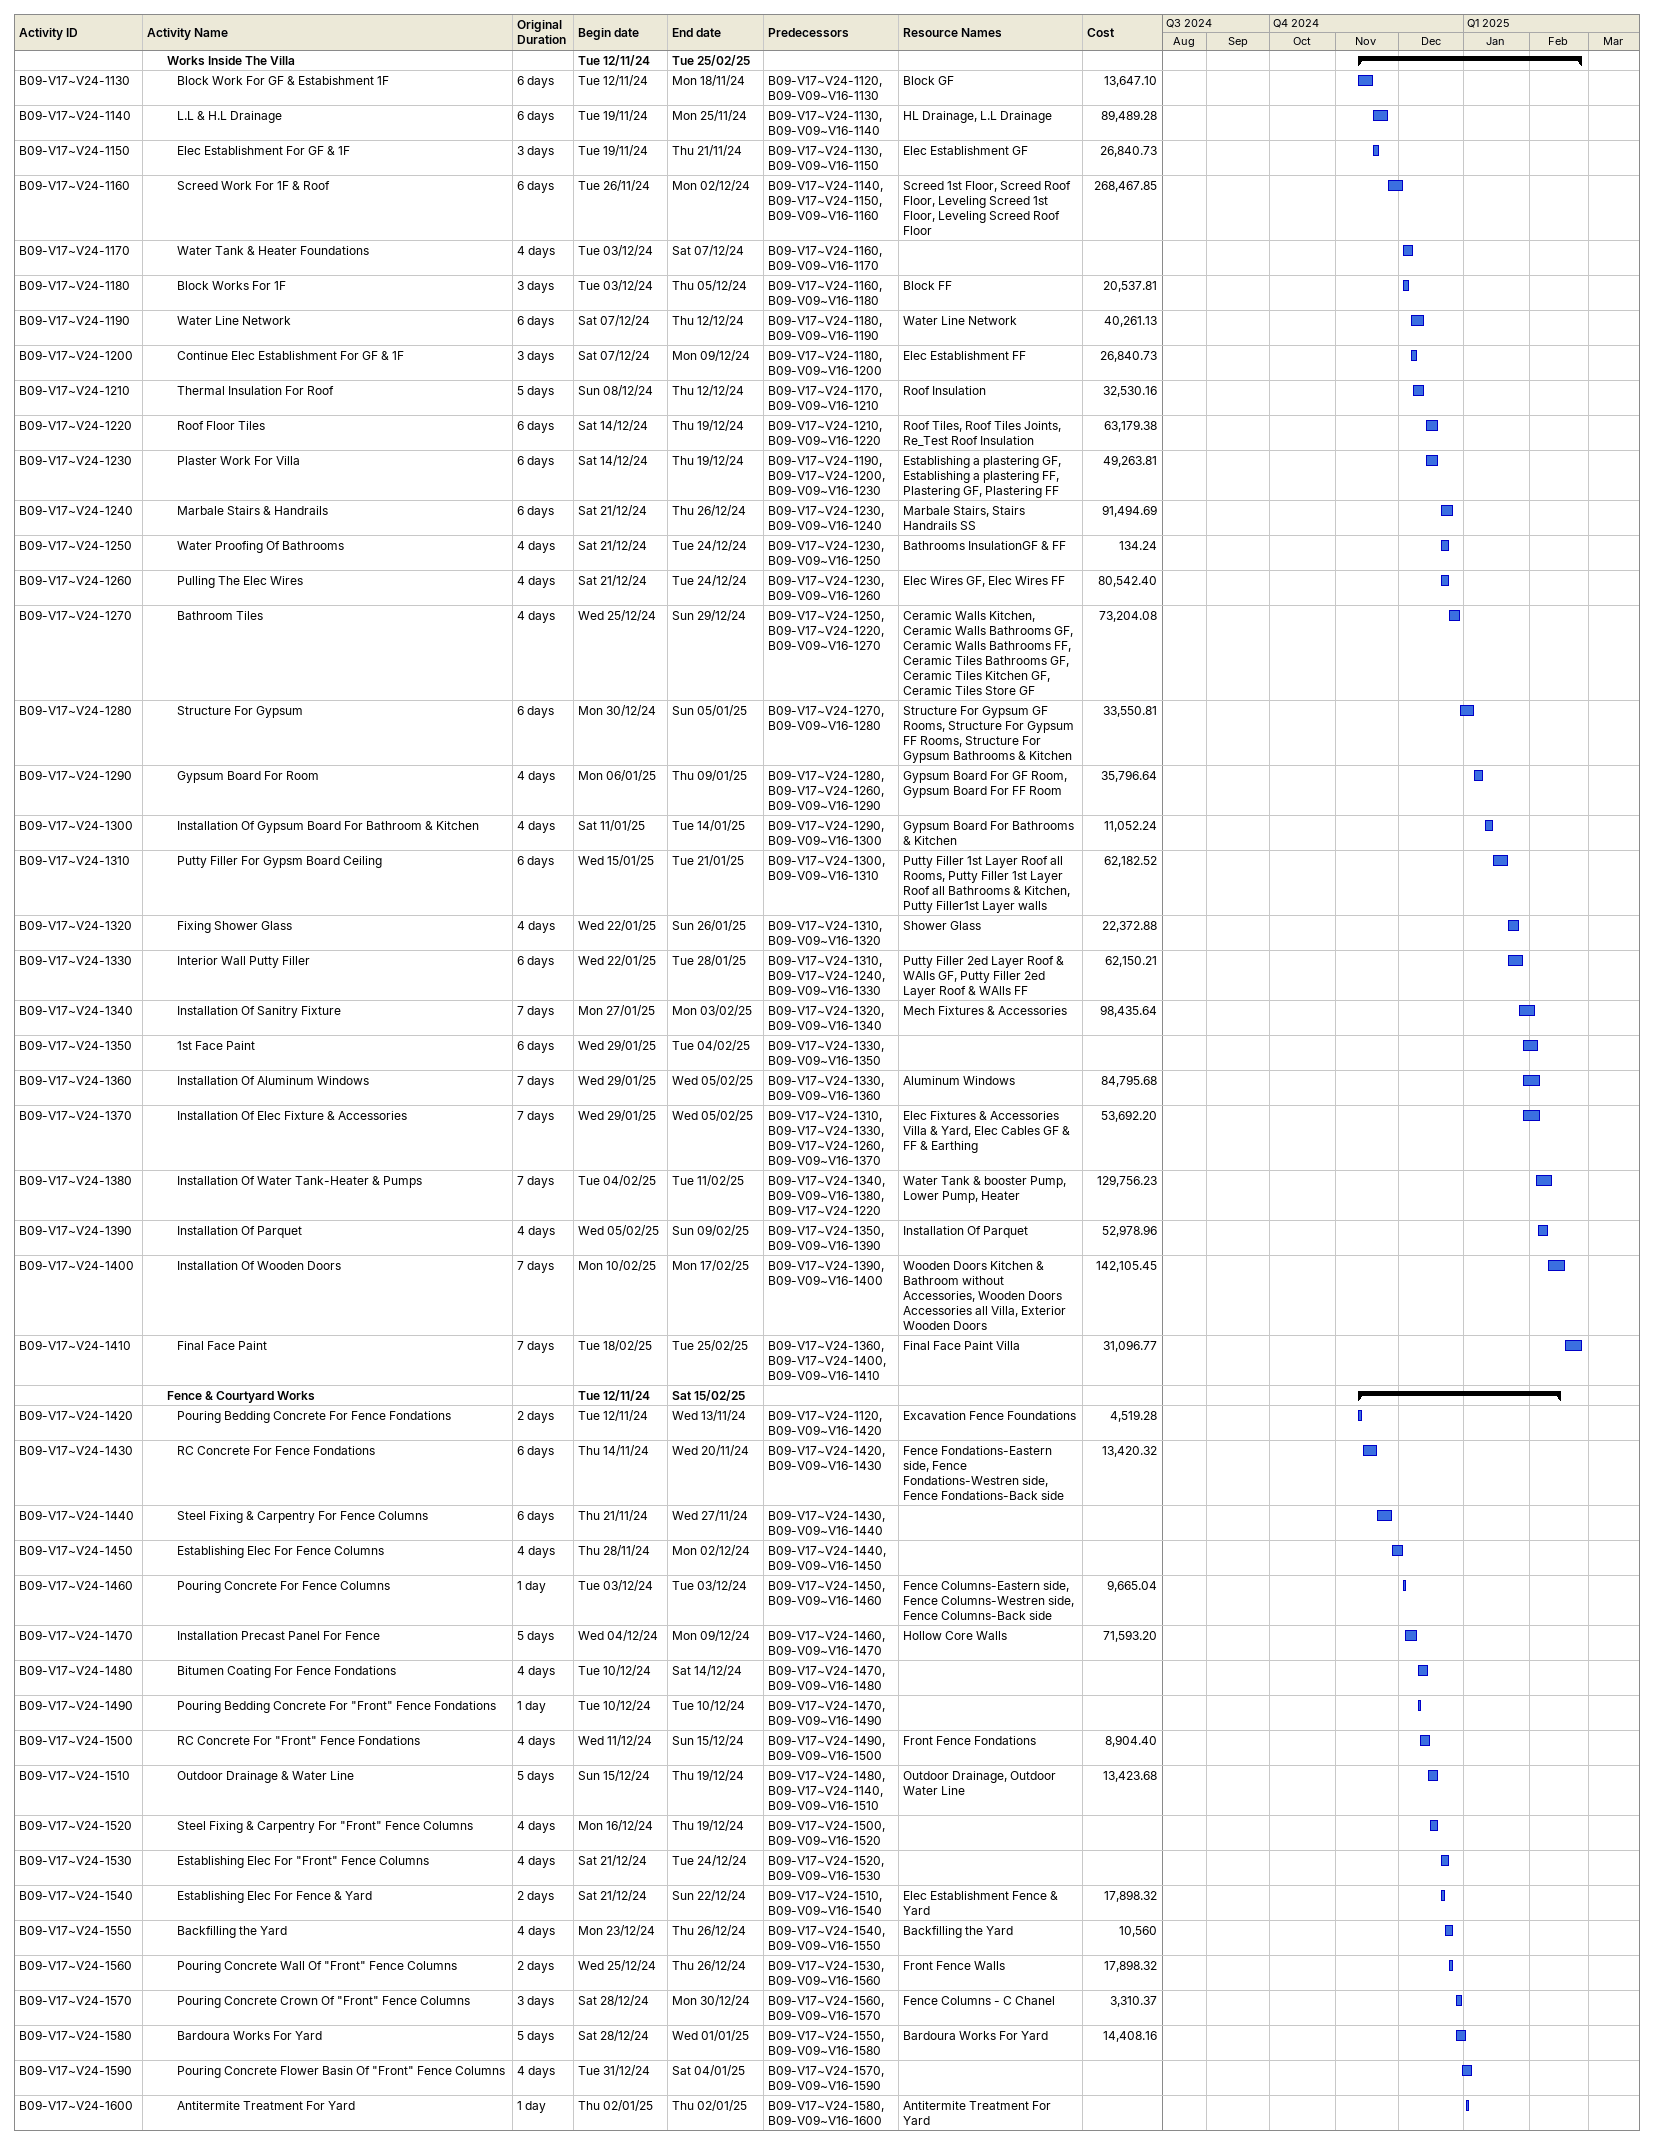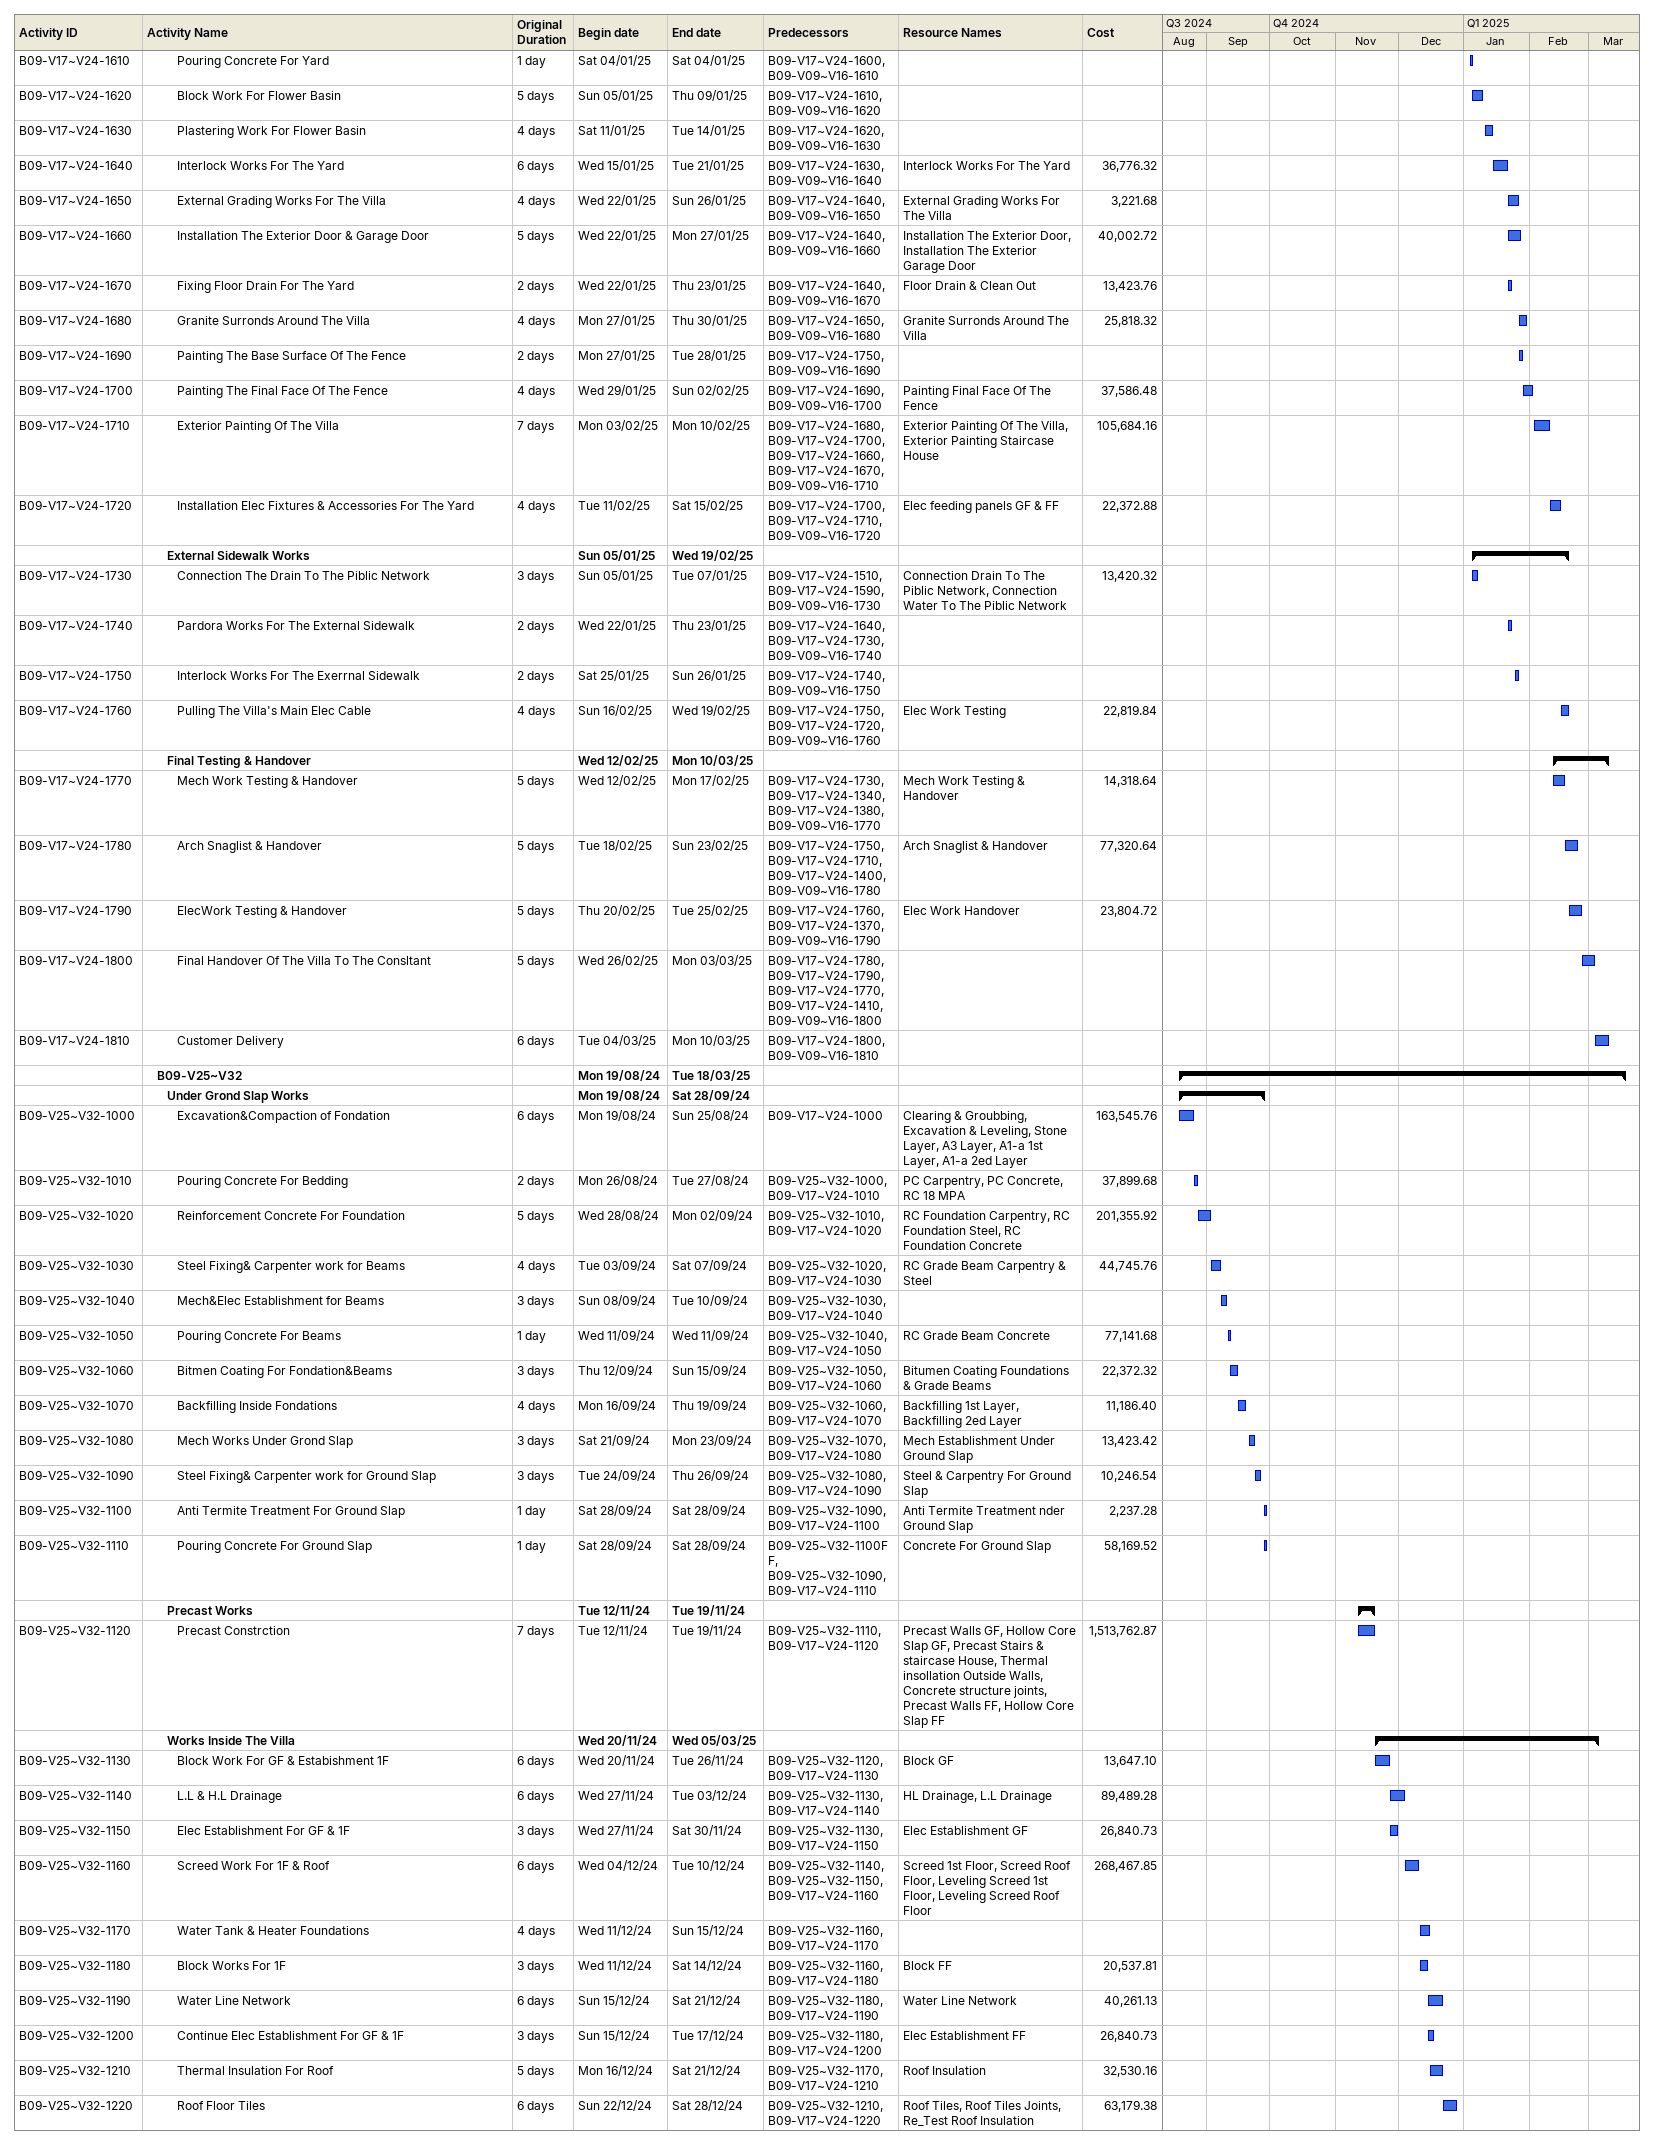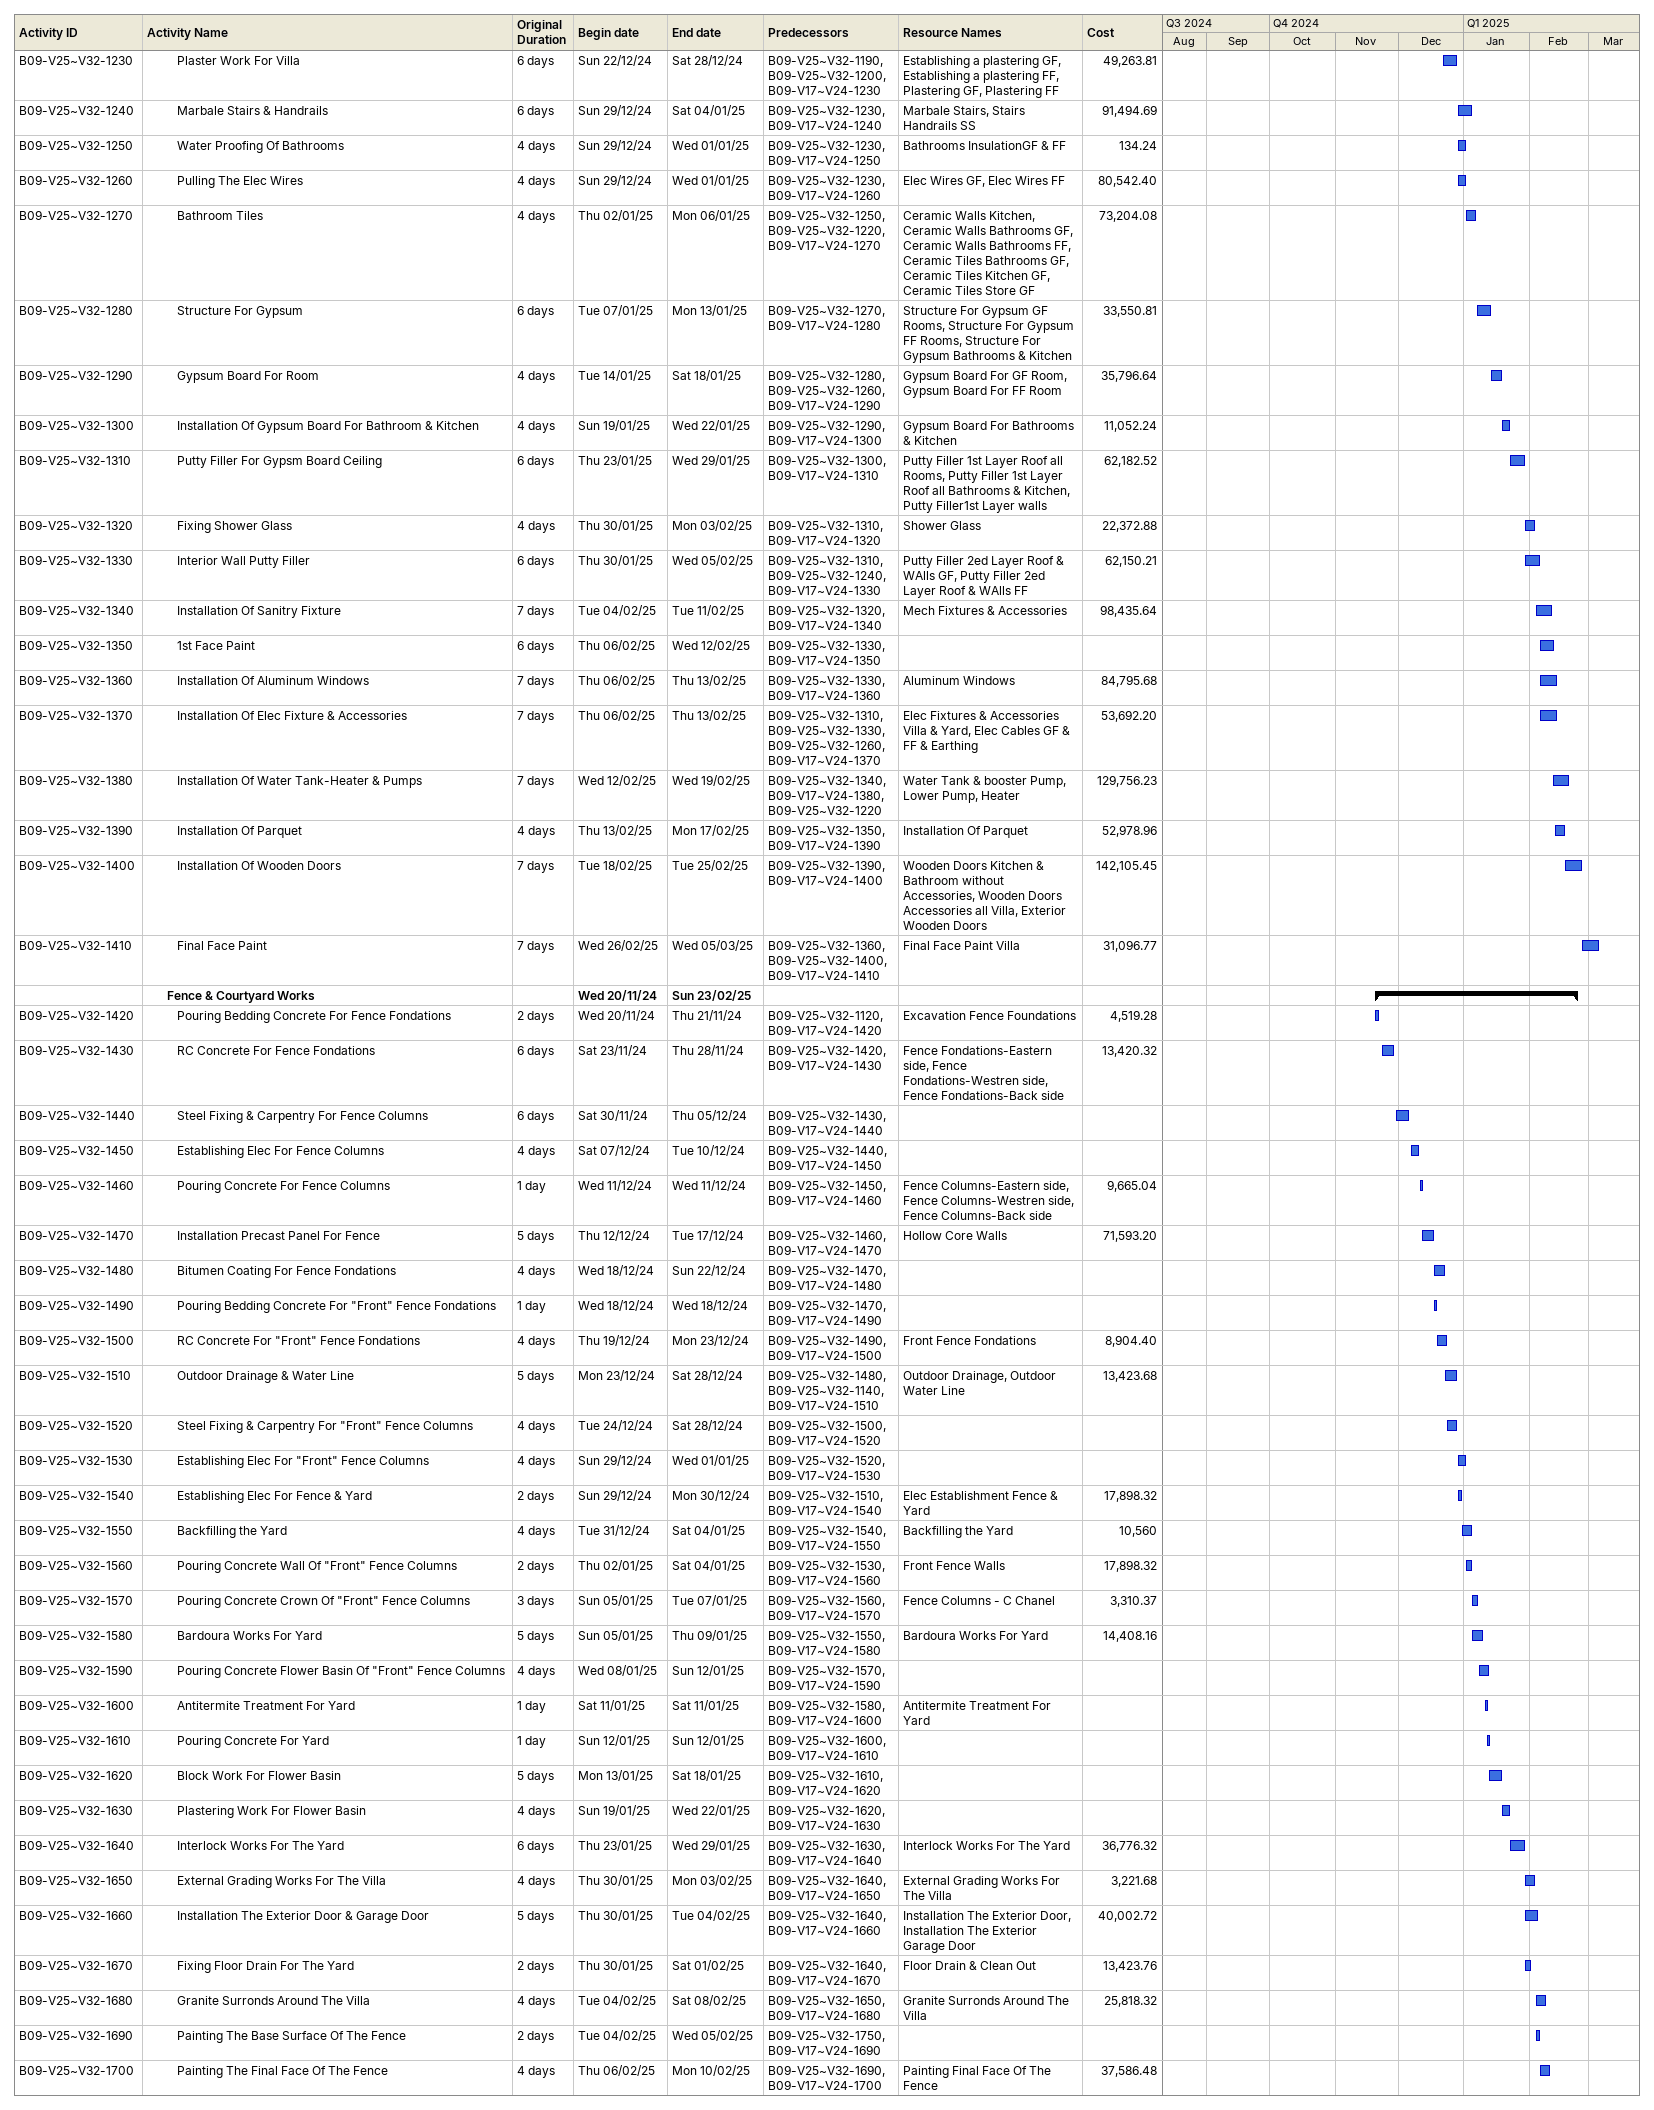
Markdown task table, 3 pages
| ID | Level | Task | Original duration | Start | Finish | Predecessors | Resources | Cost |
|---|---|---|---|---|---|---|---|---|
|  | 3 | **Works Inside The Villa** |  | 2024-11-12 | 2025-02-25 |  |  |  |
| B09-V17~V24-1130 | 4 | Block Work For GF & Estabishment 1F | 6d | 2024-11-12 | 2024-11-18 | B09-V17~V24-1120, B09-V09~V16-1130 | Block GF | 13647.10 |
| B09-V17~V24-1140 | 4 | L.L & H.L Drainage | 6d | 2024-11-19 | 2024-11-25 | B09-V17~V24-1130, B09-V09~V16-1140 | HL Drainage, L.L Drainage | 89489.28 |
| B09-V17~V24-1150 | 4 | Elec Establishment For GF & 1F | 3d | 2024-11-19 | 2024-11-21 | B09-V17~V24-1130, B09-V09~V16-1150 | Elec Establishment GF | 26840.73 |
| B09-V17~V24-1160 | 4 | Screed Work For 1F & Roof | 6d | 2024-11-26 | 2024-12-02 | B09-V17~V24-1140, B09-V17~V24-1150, B09-V09~V16-1160 | Screed 1st Floor, Screed Roof Floor, Leveling Screed 1st Floor, Leveling Screed Roof Floor | 268467.85 |
| B09-V17~V24-1170 | 4 | Water Tank & Heater Foundations | 4d | 2024-12-03 | 2024-12-07 | B09-V17~V24-1160, B09-V09~V16-1170 |  |  |
| B09-V17~V24-1180 | 4 | Block Works For 1F | 3d | 2024-12-03 | 2024-12-05 | B09-V17~V24-1160, B09-V09~V16-1180 | Block FF | 20537.81 |
| B09-V17~V24-1190 | 4 | Water Line Network | 6d | 2024-12-07 | 2024-12-12 | B09-V17~V24-1180, B09-V09~V16-1190 | Water Line Network | 40261.13 |
| B09-V17~V24-1200 | 4 | Continue Elec Establishment For GF & 1F | 3d | 2024-12-07 | 2024-12-09 | B09-V17~V24-1180, B09-V09~V16-1200 | Elec Establishment FF | 26840.73 |
| B09-V17~V24-1210 | 4 | Thermal Insulation For Roof | 5d | 2024-12-08 | 2024-12-12 | B09-V17~V24-1170, B09-V09~V16-1210 | Roof Insulation | 32530.16 |
| B09-V17~V24-1220 | 4 | Roof Floor Tiles | 6d | 2024-12-14 | 2024-12-19 | B09-V17~V24-1210, B09-V09~V16-1220 | Roof Tiles, Roof Tiles Joints, Re_Test Roof Insulation | 63179.38 |
| B09-V17~V24-1230 | 4 | Plaster Work For Villa | 6d | 2024-12-14 | 2024-12-19 | B09-V17~V24-1190, B09-V17~V24-1200, B09-V09~V16-1230 | Establishing a plastering GF, Establishing a plastering FF, Plastering GF, Plastering FF | 49263.81 |
| B09-V17~V24-1240 | 4 | Marbale Stairs & Handrails | 6d | 2024-12-21 | 2024-12-26 | B09-V17~V24-1230, B09-V09~V16-1240 | Marbale Stairs, Stairs Handrails SS | 91494.69 |
| B09-V17~V24-1250 | 4 | Water Proofing Of Bathrooms | 4d | 2024-12-21 | 2024-12-24 | B09-V17~V24-1230, B09-V09~V16-1250 | Bathrooms InsulationGF & FF | 134.24 |
| B09-V17~V24-1260 | 4 | Pulling The Elec Wires | 4d | 2024-12-21 | 2024-12-24 | B09-V17~V24-1230, B09-V09~V16-1260 | Elec Wires GF, Elec Wires FF | 80542.40 |
| B09-V17~V24-1270 | 4 | Bathroom Tiles | 4d | 2024-12-25 | 2024-12-29 | B09-V17~V24-1250, B09-V17~V24-1220, B09-V09~V16-1270 | Ceramic Walls Kitchen, Ceramic Walls Bathrooms GF, Ceramic Walls Bathrooms FF, Ceramic Tiles Bathrooms GF, Ceramic Tiles Kitchen GF, Ceramic Tiles Store GF | 73204.08 |
| B09-V17~V24-1280 | 4 | Structure For Gypsum | 6d | 2024-12-30 | 2025-01-05 | B09-V17~V24-1270, B09-V09~V16-1280 | Structure For Gypsum GF Rooms, Structure For Gypsum FF Rooms, Structure For Gypsum Bathrooms & Kitchen | 33550.81 |
| B09-V17~V24-1290 | 4 | Gypsum Board For Room | 4d | 2025-01-06 | 2025-01-09 | B09-V17~V24-1280, B09-V17~V24-1260, B09-V09~V16-1290 | Gypsum Board For GF Room, Gypsum Board For FF Room | 35796.64 |
| B09-V17~V24-1300 | 4 | Installation Of Gypsum Board For Bathroom & Kitchen | 4d | 2025-01-11 | 2025-01-14 | B09-V17~V24-1290, B09-V09~V16-1300 | Gypsum Board For Bathrooms & Kitchen | 11052.24 |
| B09-V17~V24-1310 | 4 | Putty Filler For Gypsm Board Ceiling | 6d | 2025-01-15 | 2025-01-21 | B09-V17~V24-1300, B09-V09~V16-1310 | Putty Filler 1st Layer Roof all Rooms, Putty Filler 1st Layer Roof all Bathrooms & Kitchen, Putty Filler1st Layer walls | 62182.52 |
| B09-V17~V24-1320 | 4 | Fixing Shower Glass | 4d | 2025-01-22 | 2025-01-26 | B09-V17~V24-1310, B09-V09~V16-1320 | Shower Glass | 22372.88 |
| B09-V17~V24-1330 | 4 | Interior Wall Putty Filler | 6d | 2025-01-22 | 2025-01-28 | B09-V17~V24-1310, B09-V17~V24-1240, B09-V09~V16-1330 | Putty Filler 2ed Layer Roof & WAlls GF, Putty Filler 2ed Layer Roof & WAlls FF | 62150.21 |
| B09-V17~V24-1340 | 4 | Installation Of Sanitry Fixture | 7d | 2025-01-27 | 2025-02-03 | B09-V17~V24-1320, B09-V09~V16-1340 | Mech Fixtures & Accessories | 98435.64 |
| B09-V17~V24-1350 | 4 | 1st Face Paint | 6d | 2025-01-29 | 2025-02-04 | B09-V17~V24-1330, B09-V09~V16-1350 |  |  |
| B09-V17~V24-1360 | 4 | Installation Of Aluminum Windows | 7d | 2025-01-29 | 2025-02-05 | B09-V17~V24-1330, B09-V09~V16-1360 | Aluminum Windows | 84795.68 |
| B09-V17~V24-1370 | 4 | Installation Of Elec Fixture & Accessories | 7d | 2025-01-29 | 2025-02-05 | B09-V17~V24-1310, B09-V17~V24-1330, B09-V17~V24-1260, B09-V09~V16-1370 | Elec Fixtures & Accessories Villa & Yard, Elec Cables GF & FF & Earthing | 53692.20 |
| B09-V17~V24-1380 | 4 | Installation Of Water Tank-Heater & Pumps | 7d | 2025-02-04 | 2025-02-11 | B09-V17~V24-1340, B09-V09~V16-1380, B09-V17~V24-1220 | Water Tank & booster Pump, Lower Pump, Heater | 129756.23 |
| B09-V17~V24-1390 | 4 | Installation Of Parquet | 4d | 2025-02-05 | 2025-02-09 | B09-V17~V24-1350, B09-V09~V16-1390 | Installation Of Parquet | 52978.96 |
| B09-V17~V24-1400 | 4 | Installation Of Wooden Doors | 7d | 2025-02-10 | 2025-02-17 | B09-V17~V24-1390, B09-V09~V16-1400 | Wooden Doors Kitchen & Bathroom without Accessories, Wooden Doors Accessories all Villa, Exterior Wooden Doors | 142105.45 |
| B09-V17~V24-1410 | 4 | Final Face Paint | 7d | 2025-02-18 | 2025-02-25 | B09-V17~V24-1360, B09-V17~V24-1400, B09-V09~V16-1410 | Final Face Paint Villa | 31096.77 |
|  | 3 | **Fence & Courtyard Works** |  | 2024-11-12 | 2025-02-15 |  |  |  |
| B09-V17~V24-1420 | 4 | Pouring Bedding Concrete For Fence Fondations | 2d | 2024-11-12 | 2024-11-13 | B09-V17~V24-1120, B09-V09~V16-1420 | Excavation Fence Foundations | 4519.28 |
| B09-V17~V24-1430 | 4 | RC Concrete For Fence Fondations | 6d | 2024-11-14 | 2024-11-20 | B09-V17~V24-1420, B09-V09~V16-1430 | Fence Fondations-Eastern side, Fence Fondations-Westren side, Fence Fondations-Back side | 13420.32 |
| B09-V17~V24-1440 | 4 | Steel Fixing & Carpentry For Fence Columns | 6d | 2024-11-21 | 2024-11-27 | B09-V17~V24-1430, B09-V09~V16-1440 |  |  |
| B09-V17~V24-1450 | 4 | Establishing Elec For Fence Columns | 4d | 2024-11-28 | 2024-12-02 | B09-V17~V24-1440, B09-V09~V16-1450 |  |  |
| B09-V17~V24-1460 | 4 | Pouring Concrete For Fence Columns | 1d | 2024-12-03 | 2024-12-03 | B09-V17~V24-1450, B09-V09~V16-1460 | Fence Columns-Eastern side, Fence Columns-Westren side, Fence Columns-Back side | 9665.04 |
| B09-V17~V24-1470 | 4 | Installation Precast Panel For Fence | 5d | 2024-12-04 | 2024-12-09 | B09-V17~V24-1460, B09-V09~V16-1470 | Hollow Core Walls | 71593.20 |
| B09-V17~V24-1480 | 4 | Bitumen Coating For Fence Fondations | 4d | 2024-12-10 | 2024-12-14 | B09-V17~V24-1470, B09-V09~V16-1480 |  |  |
| B09-V17~V24-1490 | 4 | Pouring Bedding Concrete For "Front" Fence Fondations | 1d | 2024-12-10 | 2024-12-10 | B09-V17~V24-1470, B09-V09~V16-1490 |  |  |
| B09-V17~V24-1500 | 4 | RC Concrete For "Front" Fence Fondations | 4d | 2024-12-11 | 2024-12-15 | B09-V17~V24-1490, B09-V09~V16-1500 | Front Fence Fondations | 8904.40 |
| B09-V17~V24-1510 | 4 | Outdoor Drainage & Water Line | 5d | 2024-12-15 | 2024-12-19 | B09-V17~V24-1480, B09-V17~V24-1140, B09-V09~V16-1510 | Outdoor Drainage, Outdoor Water Line | 13423.68 |
| B09-V17~V24-1520 | 4 | Steel Fixing & Carpentry For "Front" Fence Columns | 4d | 2024-12-16 | 2024-12-19 | B09-V17~V24-1500, B09-V09~V16-1520 |  |  |
| B09-V17~V24-1530 | 4 | Establishing Elec For "Front" Fence Columns | 4d | 2024-12-21 | 2024-12-24 | B09-V17~V24-1520, B09-V09~V16-1530 |  |  |
| B09-V17~V24-1540 | 4 | Establishing Elec For Fence & Yard | 2d | 2024-12-21 | 2024-12-22 | B09-V17~V24-1510, B09-V09~V16-1540 | Elec Establishment Fence & Yard | 17898.32 |
| B09-V17~V24-1550 | 4 | Backfilling the Yard | 4d | 2024-12-23 | 2024-12-26 | B09-V17~V24-1540, B09-V09~V16-1550 | Backfilling the Yard | 10560 |
| B09-V17~V24-1560 | 4 | Pouring Concrete Wall Of "Front" Fence Columns | 2d | 2024-12-25 | 2024-12-26 | B09-V17~V24-1530, B09-V09~V16-1560 | Front Fence Walls | 17898.32 |
| B09-V17~V24-1570 | 4 | Pouring Concrete Crown Of "Front" Fence Columns | 3d | 2024-12-28 | 2024-12-30 | B09-V17~V24-1560, B09-V09~V16-1570 | Fence Columns - C Chanel | 3310.37 |
| B09-V17~V24-1580 | 4 | Bardoura Works For Yard | 5d | 2024-12-28 | 2025-01-01 | B09-V17~V24-1550, B09-V09~V16-1580 | Bardoura Works For Yard | 14408.16 |
| B09-V17~V24-1590 | 4 | Pouring Concrete Flower Basin Of "Front" Fence Columns | 4d | 2024-12-31 | 2025-01-04 | B09-V17~V24-1570, B09-V09~V16-1590 |  |  |
| B09-V17~V24-1600 | 4 | Antitermite Treatment For Yard | 1d | 2025-01-02 | 2025-01-02 | B09-V17~V24-1580, B09-V09~V16-1600 | Antitermite Treatment For Yard |  |
| B09-V17~V24-1610 | 4 | Pouring Concrete For Yard | 1d | 2025-01-04 | 2025-01-04 | B09-V17~V24-1600, B09-V09~V16-1610 |  |  |
| B09-V17~V24-1620 | 4 | Block Work For Flower Basin | 5d | 2025-01-05 | 2025-01-09 | B09-V17~V24-1610, B09-V09~V16-1620 |  |  |
| B09-V17~V24-1630 | 4 | Plastering Work For Flower Basin | 4d | 2025-01-11 | 2025-01-14 | B09-V17~V24-1620, B09-V09~V16-1630 |  |  |
| B09-V17~V24-1640 | 4 | Interlock Works For The Yard | 6d | 2025-01-15 | 2025-01-21 | B09-V17~V24-1630, B09-V09~V16-1640 | Interlock Works For The Yard | 36776.32 |
| B09-V17~V24-1650 | 4 | External Grading Works For The Villa | 4d | 2025-01-22 | 2025-01-26 | B09-V17~V24-1640, B09-V09~V16-1650 | External Grading Works For The Villa | 3221.68 |
| B09-V17~V24-1660 | 4 | Installation The Exterior Door & Garage Door | 5d | 2025-01-22 | 2025-01-27 | B09-V17~V24-1640, B09-V09~V16-1660 | Installation The Exterior Door, Installation The Exterior Garage Door | 40002.72 |
| B09-V17~V24-1670 | 4 | Fixing Floor Drain For The Yard | 2d | 2025-01-22 | 2025-01-23 | B09-V17~V24-1640, B09-V09~V16-1670 | Floor Drain & Clean Out | 13423.76 |
| B09-V17~V24-1680 | 4 | Granite Surronds Around The Villa | 4d | 2025-01-27 | 2025-01-30 | B09-V17~V24-1650, B09-V09~V16-1680 | Granite Surronds Around The Villa | 25818.32 |
| B09-V17~V24-1690 | 4 | Painting The Base Surface Of The Fence | 2d | 2025-01-27 | 2025-01-28 | B09-V17~V24-1750, B09-V09~V16-1690 |  |  |
| B09-V17~V24-1700 | 4 | Painting The Final Face Of The Fence | 4d | 2025-01-29 | 2025-02-02 | B09-V17~V24-1690, B09-V09~V16-1700 | Painting Final Face Of The Fence | 37586.48 |
| B09-V17~V24-1710 | 4 | Exterior Painting Of The Villa | 7d | 2025-02-03 | 2025-02-10 | B09-V17~V24-1680, B09-V17~V24-1700, B09-V17~V24-1660, B09-V17~V24-1670, B09-V09~V16-1710 | Exterior Painting Of The Villa, Exterior Painting Staircase House | 105684.16 |
| B09-V17~V24-1720 | 4 | Installation Elec Fixtures & Accessories For The Yard | 4d | 2025-02-11 | 2025-02-15 | B09-V17~V24-1700, B09-V17~V24-1710, B09-V09~V16-1720 | Elec feeding panels GF & FF | 22372.88 |
|  | 3 | **External Sidewalk Works** |  | 2025-01-05 | 2025-02-19 |  |  |  |
| B09-V17~V24-1730 | 4 | Connection The Drain To The Piblic Network | 3d | 2025-01-05 | 2025-01-07 | B09-V17~V24-1510, B09-V17~V24-1590, B09-V09~V16-1730 | Connection Drain To The Piblic Network, Connection Water To The Piblic Network | 13420.32 |
| B09-V17~V24-1740 | 4 | Pardora Works For The External Sidewalk | 2d | 2025-01-22 | 2025-01-23 | B09-V17~V24-1640, B09-V17~V24-1730, B09-V09~V16-1740 |  |  |
| B09-V17~V24-1750 | 4 | Interlock Works For The Exerrnal Sidewalk | 2d | 2025-01-25 | 2025-01-26 | B09-V17~V24-1740, B09-V09~V16-1750 |  |  |
| B09-V17~V24-1760 | 4 | Pulling The Villa's Main Elec Cable | 4d | 2025-02-16 | 2025-02-19 | B09-V17~V24-1750, B09-V17~V24-1720, B09-V09~V16-1760 | Elec Work Testing | 22819.84 |
|  | 3 | **Final Testing & Handover** |  | 2025-02-12 | 2025-03-10 |  |  |  |
| B09-V17~V24-1770 | 4 | Mech Work Testing & Handover | 5d | 2025-02-12 | 2025-02-17 | B09-V17~V24-1730, B09-V17~V24-1340, B09-V17~V24-1380, B09-V09~V16-1770 | Mech Work Testing & Handover | 14318.64 |
| B09-V17~V24-1780 | 4 | Arch Snaglist & Handover | 5d | 2025-02-18 | 2025-02-23 | B09-V17~V24-1750, B09-V17~V24-1710, B09-V17~V24-1400, B09-V09~V16-1780 | Arch Snaglist & Handover | 77320.64 |
| B09-V17~V24-1790 | 4 | ElecWork Testing & Handover | 5d | 2025-02-20 | 2025-02-25 | B09-V17~V24-1760, B09-V17~V24-1370, B09-V09~V16-1790 | Elec Work Handover | 23804.72 |
| B09-V17~V24-1800 | 4 | Final Handover Of The Villa To The Consltant | 5d | 2025-02-26 | 2025-03-03 | B09-V17~V24-1780, B09-V17~V24-1790, B09-V17~V24-1770, B09-V17~V24-1410, B09-V09~V16-1800 |  |  |
| B09-V17~V24-1810 | 4 | Customer Delivery | 6d | 2025-03-04 | 2025-03-10 | B09-V17~V24-1800, B09-V09~V16-1810 |  |  |
|  | 2 | **B09-V25~V32** |  | 2024-08-19 | 2025-03-18 |  |  |  |
|  | 3 | **Under Grond Slap Works** |  | 2024-08-19 | 2024-09-28 |  |  |  |
| B09-V25~V32-1000 | 4 | Excavation&Compaction of Fondation | 6d | 2024-08-19 | 2024-08-25 | B09-V17~V24-1000 | Clearing & Groubbing, Excavation & Leveling, Stone Layer, A3 Layer, A1-a 1st Layer, A1-a 2ed Layer | 163545.76 |
| B09-V25~V32-1010 | 4 | Pouring Concrete For Bedding | 2d | 2024-08-26 | 2024-08-27 | B09-V25~V32-1000, B09-V17~V24-1010 | PC Carpentry, PC Concrete, RC 18 MPA | 37899.68 |
| B09-V25~V32-1020 | 4 | Reinforcement Concrete For Foundation | 5d | 2024-08-28 | 2024-09-02 | B09-V25~V32-1010, B09-V17~V24-1020 | RC Foundation Carpentry, RC Foundation Steel, RC Foundation Concrete | 201355.92 |
| B09-V25~V32-1030 | 4 | Steel Fixing& Carpenter work for Beams | 4d | 2024-09-03 | 2024-09-07 | B09-V25~V32-1020, B09-V17~V24-1030 | RC Grade Beam Carpentry & Steel | 44745.76 |
| B09-V25~V32-1040 | 4 | Mech&Elec Establishment for Beams | 3d | 2024-09-08 | 2024-09-10 | B09-V25~V32-1030, B09-V17~V24-1040 |  |  |
| B09-V25~V32-1050 | 4 | Pouring Concrete For Beams | 1d | 2024-09-11 | 2024-09-11 | B09-V25~V32-1040, B09-V17~V24-1050 | RC Grade Beam Concrete | 77141.68 |
| B09-V25~V32-1060 | 4 | Bitmen Coating For Fondation&Beams | 3d | 2024-09-12 | 2024-09-15 | B09-V25~V32-1050, B09-V17~V24-1060 | Bitumen Coating Foundations & Grade Beams | 22372.32 |
| B09-V25~V32-1070 | 4 | Backfilling Inside Fondations | 4d | 2024-09-16 | 2024-09-19 | B09-V25~V32-1060, B09-V17~V24-1070 | Backfilling 1st Layer, Backfilling 2ed Layer | 11186.40 |
| B09-V25~V32-1080 | 4 | Mech Works Under Grond Slap | 3d | 2024-09-21 | 2024-09-23 | B09-V25~V32-1070, B09-V17~V24-1080 | Mech Establishment Under Ground Slap | 13423.42 |
| B09-V25~V32-1090 | 4 | Steel Fixing& Carpenter work for Ground Slap | 3d | 2024-09-24 | 2024-09-26 | B09-V25~V32-1080, B09-V17~V24-1090 | Steel & Carpentry For Ground Slap | 10246.54 |
| B09-V25~V32-1100 | 4 | Anti Termite Treatment For Ground Slap | 1d | 2024-09-28 | 2024-09-28 | B09-V25~V32-1090, B09-V17~V24-1100 | Anti Termite Treatment nder Ground Slap | 2237.28 |
| B09-V25~V32-1110 | 4 | Pouring Concrete For Ground Slap | 1d | 2024-09-28 | 2024-09-28 | B09-V25~V32-1100FF, B09-V25~V32-1090, B09-V17~V24-1110 | Concrete For Ground Slap | 58169.52 |
|  | 3 | **Precast Works** |  | 2024-11-12 | 2024-11-19 |  |  |  |
| B09-V25~V32-1120 | 4 | Precast Constrction | 7d | 2024-11-12 | 2024-11-19 | B09-V25~V32-1110, B09-V17~V24-1120 | Precast Walls GF, Hollow Core Slap GF, Precast Stairs & staircase House, Thermal insollation Outside Walls, Concrete structure joints, Precast Walls FF, Hollow Core Slap FF | 1513762.87 |
|  | 3 | **Works Inside The Villa** |  | 2024-11-20 | 2025-03-05 |  |  |  |
| B09-V25~V32-1130 | 4 | Block Work For GF & Estabishment 1F | 6d | 2024-11-20 | 2024-11-26 | B09-V25~V32-1120, B09-V17~V24-1130 | Block GF | 13647.10 |
| B09-V25~V32-1140 | 4 | L.L & H.L Drainage | 6d | 2024-11-27 | 2024-12-03 | B09-V25~V32-1130, B09-V17~V24-1140 | HL Drainage, L.L Drainage | 89489.28 |
| B09-V25~V32-1150 | 4 | Elec Establishment For GF & 1F | 3d | 2024-11-27 | 2024-11-30 | B09-V25~V32-1130, B09-V17~V24-1150 | Elec Establishment GF | 26840.73 |
| B09-V25~V32-1160 | 4 | Screed Work For 1F & Roof | 6d | 2024-12-04 | 2024-12-10 | B09-V25~V32-1140, B09-V25~V32-1150, B09-V17~V24-1160 | Screed 1st Floor, Screed Roof Floor, Leveling Screed 1st Floor, Leveling Screed Roof Floor | 268467.85 |
| B09-V25~V32-1170 | 4 | Water Tank & Heater Foundations | 4d | 2024-12-11 | 2024-12-15 | B09-V25~V32-1160, B09-V17~V24-1170 |  |  |
| B09-V25~V32-1180 | 4 | Block Works For 1F | 3d | 2024-12-11 | 2024-12-14 | B09-V25~V32-1160, B09-V17~V24-1180 | Block FF | 20537.81 |
| B09-V25~V32-1190 | 4 | Water Line Network | 6d | 2024-12-15 | 2024-12-21 | B09-V25~V32-1180, B09-V17~V24-1190 | Water Line Network | 40261.13 |
| B09-V25~V32-1200 | 4 | Continue Elec Establishment For GF & 1F | 3d | 2024-12-15 | 2024-12-17 | B09-V25~V32-1180, B09-V17~V24-1200 | Elec Establishment FF | 26840.73 |
| B09-V25~V32-1210 | 4 | Thermal Insulation For Roof | 5d | 2024-12-16 | 2024-12-21 | B09-V25~V32-1170, B09-V17~V24-1210 | Roof Insulation | 32530.16 |
| B09-V25~V32-1220 | 4 | Roof Floor Tiles | 6d | 2024-12-22 | 2024-12-28 | B09-V25~V32-1210, B09-V17~V24-1220 | Roof Tiles, Roof Tiles Joints, Re_Test Roof Insulation | 63179.38 |
| B09-V25~V32-1230 | 4 | Plaster Work For Villa | 6d | 2024-12-22 | 2024-12-28 | B09-V25~V32-1190, B09-V25~V32-1200, B09-V17~V24-1230 | Establishing a plastering GF, Establishing a plastering FF, Plastering GF, Plastering FF | 49263.81 |
| B09-V25~V32-1240 | 4 | Marbale Stairs & Handrails | 6d | 2024-12-29 | 2025-01-04 | B09-V25~V32-1230, B09-V17~V24-1240 | Marbale Stairs, Stairs Handrails SS | 91494.69 |
| B09-V25~V32-1250 | 4 | Water Proofing Of Bathrooms | 4d | 2024-12-29 | 2025-01-01 | B09-V25~V32-1230, B09-V17~V24-1250 | Bathrooms InsulationGF & FF | 134.24 |
| B09-V25~V32-1260 | 4 | Pulling The Elec Wires | 4d | 2024-12-29 | 2025-01-01 | B09-V25~V32-1230, B09-V17~V24-1260 | Elec Wires GF, Elec Wires FF | 80542.40 |
| B09-V25~V32-1270 | 4 | Bathroom Tiles | 4d | 2025-01-02 | 2025-01-06 | B09-V25~V32-1250, B09-V25~V32-1220, B09-V17~V24-1270 | Ceramic Walls Kitchen, Ceramic Walls Bathrooms GF, Ceramic Walls Bathrooms FF, Ceramic Tiles Bathrooms GF, Ceramic Tiles Kitchen GF, Ceramic Tiles Store GF | 73204.08 |
| B09-V25~V32-1280 | 4 | Structure For Gypsum | 6d | 2025-01-07 | 2025-01-13 | B09-V25~V32-1270, B09-V17~V24-1280 | Structure For Gypsum GF Rooms, Structure For Gypsum FF Rooms, Structure For Gypsum Bathrooms & Kitchen | 33550.81 |
| B09-V25~V32-1290 | 4 | Gypsum Board For Room | 4d | 2025-01-14 | 2025-01-18 | B09-V25~V32-1280, B09-V25~V32-1260, B09-V17~V24-1290 | Gypsum Board For GF Room, Gypsum Board For FF Room | 35796.64 |
| B09-V25~V32-1300 | 4 | Installation Of Gypsum Board For Bathroom & Kitchen | 4d | 2025-01-19 | 2025-01-22 | B09-V25~V32-1290, B09-V17~V24-1300 | Gypsum Board For Bathrooms & Kitchen | 11052.24 |
| B09-V25~V32-1310 | 4 | Putty Filler For Gypsm Board Ceiling | 6d | 2025-01-23 | 2025-01-29 | B09-V25~V32-1300, B09-V17~V24-1310 | Putty Filler 1st Layer Roof all Rooms, Putty Filler 1st Layer Roof all Bathrooms & Kitchen, Putty Filler1st Layer walls | 62182.52 |
| B09-V25~V32-1320 | 4 | Fixing Shower Glass | 4d | 2025-01-30 | 2025-02-03 | B09-V25~V32-1310, B09-V17~V24-1320 | Shower Glass | 22372.88 |
| B09-V25~V32-1330 | 4 | Interior Wall Putty Filler | 6d | 2025-01-30 | 2025-02-05 | B09-V25~V32-1310, B09-V25~V32-1240, B09-V17~V24-1330 | Putty Filler 2ed Layer Roof & WAlls GF, Putty Filler 2ed Layer Roof & WAlls FF | 62150.21 |
| B09-V25~V32-1340 | 4 | Installation Of Sanitry Fixture | 7d | 2025-02-04 | 2025-02-11 | B09-V25~V32-1320, B09-V17~V24-1340 | Mech Fixtures & Accessories | 98435.64 |
| B09-V25~V32-1350 | 4 | 1st Face Paint | 6d | 2025-02-06 | 2025-02-12 | B09-V25~V32-1330, B09-V17~V24-1350 |  |  |
| B09-V25~V32-1360 | 4 | Installation Of Aluminum Windows | 7d | 2025-02-06 | 2025-02-13 | B09-V25~V32-1330, B09-V17~V24-1360 | Aluminum Windows | 84795.68 |
| B09-V25~V32-1370 | 4 | Installation Of Elec Fixture & Accessories | 7d | 2025-02-06 | 2025-02-13 | B09-V25~V32-1310, B09-V25~V32-1330, B09-V25~V32-1260, B09-V17~V24-1370 | Elec Fixtures & Accessories Villa & Yard, Elec Cables GF & FF & Earthing | 53692.20 |
| B09-V25~V32-1380 | 4 | Installation Of Water Tank-Heater & Pumps | 7d | 2025-02-12 | 2025-02-19 | B09-V25~V32-1340, B09-V17~V24-1380, B09-V25~V32-1220 | Water Tank & booster Pump, Lower Pump, Heater | 129756.23 |
| B09-V25~V32-1390 | 4 | Installation Of Parquet | 4d | 2025-02-13 | 2025-02-17 | B09-V25~V32-1350, B09-V17~V24-1390 | Installation Of Parquet | 52978.96 |
| B09-V25~V32-1400 | 4 | Installation Of Wooden Doors | 7d | 2025-02-18 | 2025-02-25 | B09-V25~V32-1390, B09-V17~V24-1400 | Wooden Doors Kitchen & Bathroom without Accessories, Wooden Doors Accessories all Villa, Exterior Wooden Doors | 142105.45 |
| B09-V25~V32-1410 | 4 | Final Face Paint | 7d | 2025-02-26 | 2025-03-05 | B09-V25~V32-1360, B09-V25~V32-1400, B09-V17~V24-1410 | Final Face Paint Villa | 31096.77 |
|  | 3 | **Fence & Courtyard Works** |  | 2024-11-20 | 2025-02-23 |  |  |  |
| B09-V25~V32-1420 | 4 | Pouring Bedding Concrete For Fence Fondations | 2d | 2024-11-20 | 2024-11-21 | B09-V25~V32-1120, B09-V17~V24-1420 | Excavation Fence Foundations | 4519.28 |
| B09-V25~V32-1430 | 4 | RC Concrete For Fence Fondations | 6d | 2024-11-23 | 2024-11-28 | B09-V25~V32-1420, B09-V17~V24-1430 | Fence Fondations-Eastern side, Fence Fondations-Westren side, Fence Fondations-Back side | 13420.32 |
| B09-V25~V32-1440 | 4 | Steel Fixing & Carpentry For Fence Columns | 6d | 2024-11-30 | 2024-12-05 | B09-V25~V32-1430, B09-V17~V24-1440 |  |  |
| B09-V25~V32-1450 | 4 | Establishing Elec For Fence Columns | 4d | 2024-12-07 | 2024-12-10 | B09-V25~V32-1440, B09-V17~V24-1450 |  |  |
| B09-V25~V32-1460 | 4 | Pouring Concrete For Fence Columns | 1d | 2024-12-11 | 2024-12-11 | B09-V25~V32-1450, B09-V17~V24-1460 | Fence Columns-Eastern side, Fence Columns-Westren side, Fence Columns-Back side | 9665.04 |
| B09-V25~V32-1470 | 4 | Installation Precast Panel For Fence | 5d | 2024-12-12 | 2024-12-17 | B09-V25~V32-1460, B09-V17~V24-1470 | Hollow Core Walls | 71593.20 |
| B09-V25~V32-1480 | 4 | Bitumen Coating For Fence Fondations | 4d | 2024-12-18 | 2024-12-22 | B09-V25~V32-1470, B09-V17~V24-1480 |  |  |
| B09-V25~V32-1490 | 4 | Pouring Bedding Concrete For "Front" Fence Fondations | 1d | 2024-12-18 | 2024-12-18 | B09-V25~V32-1470, B09-V17~V24-1490 |  |  |
| B09-V25~V32-1500 | 4 | RC Concrete For "Front" Fence Fondations | 4d | 2024-12-19 | 2024-12-23 | B09-V25~V32-1490, B09-V17~V24-1500 | Front Fence Fondations | 8904.40 |
| B09-V25~V32-1510 | 4 | Outdoor Drainage & Water Line | 5d | 2024-12-23 | 2024-12-28 | B09-V25~V32-1480, B09-V25~V32-1140, B09-V17~V24-1510 | Outdoor Drainage, Outdoor Water Line | 13423.68 |
| B09-V25~V32-1520 | 4 | Steel Fixing & Carpentry For "Front" Fence Columns | 4d | 2024-12-24 | 2024-12-28 | B09-V25~V32-1500, B09-V17~V24-1520 |  |  |
| B09-V25~V32-1530 | 4 | Establishing Elec For "Front" Fence Columns | 4d | 2024-12-29 | 2025-01-01 | B09-V25~V32-1520, B09-V17~V24-1530 |  |  |
| B09-V25~V32-1540 | 4 | Establishing Elec For Fence & Yard | 2d | 2024-12-29 | 2024-12-30 | B09-V25~V32-1510, B09-V17~V24-1540 | Elec Establishment Fence & Yard | 17898.32 |
| B09-V25~V32-1550 | 4 | Backfilling the Yard | 4d | 2024-12-31 | 2025-01-04 | B09-V25~V32-1540, B09-V17~V24-1550 | Backfilling the Yard | 10560 |
| B09-V25~V32-1560 | 4 | Pouring Concrete Wall Of "Front" Fence Columns | 2d | 2025-01-02 | 2025-01-04 | B09-V25~V32-1530, B09-V17~V24-1560 | Front Fence Walls | 17898.32 |
| B09-V25~V32-1570 | 4 | Pouring Concrete Crown Of "Front" Fence Columns | 3d | 2025-01-05 | 2025-01-07 | B09-V25~V32-1560, B09-V17~V24-1570 | Fence Columns - C Chanel | 3310.37 |
| B09-V25~V32-1580 | 4 | Bardoura Works For Yard | 5d | 2025-01-05 | 2025-01-09 | B09-V25~V32-1550, B09-V17~V24-1580 | Bardoura Works For Yard | 14408.16 |
| B09-V25~V32-1590 | 4 | Pouring Concrete Flower Basin Of "Front" Fence Columns | 4d | 2025-01-08 | 2025-01-12 | B09-V25~V32-1570, B09-V17~V24-1590 |  |  |
| B09-V25~V32-1600 | 4 | Antitermite Treatment For Yard | 1d | 2025-01-11 | 2025-01-11 | B09-V25~V32-1580, B09-V17~V24-1600 | Antitermite Treatment For Yard |  |
| B09-V25~V32-1610 | 4 | Pouring Concrete For Yard | 1d | 2025-01-12 | 2025-01-12 | B09-V25~V32-1600, B09-V17~V24-1610 |  |  |
| B09-V25~V32-1620 | 4 | Block Work For Flower Basin | 5d | 2025-01-13 | 2025-01-18 | B09-V25~V32-1610, B09-V17~V24-1620 |  |  |
| B09-V25~V32-1630 | 4 | Plastering Work For Flower Basin | 4d | 2025-01-19 | 2025-01-22 | B09-V25~V32-1620, B09-V17~V24-1630 |  |  |
| B09-V25~V32-1640 | 4 | Interlock Works For The Yard | 6d | 2025-01-23 | 2025-01-29 | B09-V25~V32-1630, B09-V17~V24-1640 | Interlock Works For The Yard | 36776.32 |
| B09-V25~V32-1650 | 4 | External Grading Works For The Villa | 4d | 2025-01-30 | 2025-02-03 | B09-V25~V32-1640, B09-V17~V24-1650 | External Grading Works For The Villa | 3221.68 |
| B09-V25~V32-1660 | 4 | Installation The Exterior Door & Garage Door | 5d | 2025-01-30 | 2025-02-04 | B09-V25~V32-1640, B09-V17~V24-1660 | Installation The Exterior Door, Installation The Exterior Garage Door | 40002.72 |
| B09-V25~V32-1670 | 4 | Fixing Floor Drain For The Yard | 2d | 2025-01-30 | 2025-02-01 | B09-V25~V32-1640, B09-V17~V24-1670 | Floor Drain & Clean Out | 13423.76 |
| B09-V25~V32-1680 | 4 | Granite Surronds Around The Villa | 4d | 2025-02-04 | 2025-02-08 | B09-V25~V32-1650, B09-V17~V24-1680 | Granite Surronds Around The Villa | 25818.32 |
| B09-V25~V32-1690 | 4 | Painting The Base Surface Of The Fence | 2d | 2025-02-04 | 2025-02-05 | B09-V25~V32-1750, B09-V17~V24-1690 |  |  |
| B09-V25~V32-1700 | 4 | Painting The Final Face Of The Fence | 4d | 2025-02-06 | 2025-02-10 | B09-V25~V32-1690, B09-V17~V24-1700 | Painting Final Face Of The Fence | 37586.48 |
